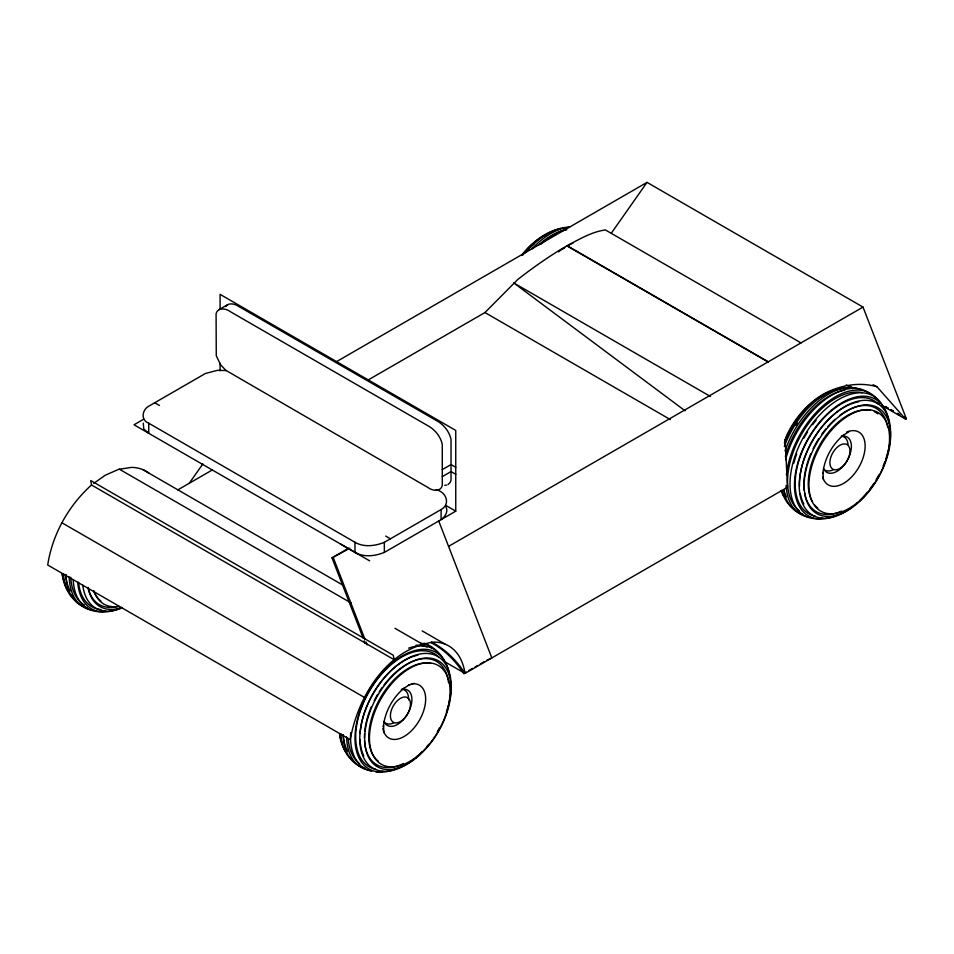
<?xml version="1.0" encoding="UTF-8"?>
<svg xmlns="http://www.w3.org/2000/svg" width="954" height="954" viewBox="0 0 954 954"><rect width="100%" height="100%" fill="white"/><g stroke="black" fill="none" stroke-linecap="round" stroke-linejoin="round"><path stroke-width="1.43" d="M143.291 423.147L143.732 428.906L148.752 433.307L148.752 423.218C140.667 420.464 141.967 409.791 148.669 406.249L205.42 373.491L217.226 370.379L226.146 370.51L428.155 487.601C432.293 490.976 441.082 492.037 442.286 485.252L442.286 444.552C440.688 436.67 435.155 429.753 428.155 425.889L230.224 311.612C226.086 308.237 217.285 307.176 216.081 313.961L216.272 355.723L220.636 364.822L226.122 370.629M189.274 483.249L202.856 463.93M611.371 233.098L647.027 182.381L863.012 307.093L906.3 418.651L905.549 419.08L882.367 405.7M225.681 306.58C228.757 302.048 235.209 304.004 238.953 306.568L436.884 420.845C443.884 424.709 449.417 431.625 451.027 439.52L451.027 480.208L450.157 482.533L447.939 484.584M367.97 380.086L484.954 312.542L517.903 279.379A112.608 23.802 -38.8 0 1 566.879 245.846L567.141 245.703C579.281 239.311 591.587 231.834 605.373 229.938L801.05 342.915M91.524 484.99L394.085 659.679L393.298 655.243L90.737 480.554L91.524 484.99C68.438 505.715 52.446 534.276 47.7 564.995L350.261 739.672C357.822 696.587 387.217 648.1 434.01 642.078A82.163 47.438 -60 0 1 465.015 673.417L787.515 487.232L785.142 439.603L787.014 434.75A112.608 88.805 84.9 0 1 823.54 394.026L823.827 393.895C839.925 385.297 859.256 381.588 877 386.764L905.549 419.08M404.043 688.12C392.631 697.768 384.844 711.767 383.377 726.698L383.532 725.553L383.89 732.66M843.515 435.024C832.115 444.671 824.328 458.671 822.849 473.601L823.016 472.457L823.362 479.564M148.752 423.218L354.96 542.277C363.832 547.513 375.184 546.058 384.343 542.313L441.094 509.555C451.087 504.034 445.959 491.632 436.121 489.748M93.778 483.38L105.071 475.319L118.63 469.344L131.437 467.4A82.163 47.438 -60 0 1 148.872 473.029M403.268 688.74L409.588 684.686L408.395 685.282L414.334 683.291M842.74 435.644L849.072 431.59M219.158 309.573L227.899 304.541M143.792 419.152L134.013 424.792L369.687 560.857M335.534 362.222L647.027 182.381M177.778 489.891L212.42 469.893M442.286 469.606L451.027 464.562L455.75 467.293M442.286 476.618L451.027 471.574L455.75 474.305M363.116 638.059L332.004 557.875L348.544 548.323M332.004 557.875L349.868 548.204M354.96 542.277L354.96 552.354C363.832 557.589 375.184 556.146 384.343 552.402L455.75 511.177L455.75 430.421L220.088 294.357L220.088 309.108M448.559 546.368L863.012 307.093M431.256 642.698A100.313 79.11 84.9 0 1 463.704 673.536L466.256 672.057M468.808 670.59L472.647 668.372M475.199 666.906L477.751 665.427M480.303 663.948L484.143 661.742M486.695 660.263L491.835 657.938L438.601 520.705M566.879 245.846L768.125 361.983M444.791 485.3L446.472 485.121M463.704 673.536L465.015 673.417A100.313 79.11 84.9 0 0 431.363 641.947M873.053 384.712L877 386.764M849.513 386.024L852.089 387.503M885.646 406.786L888.234 408.264L885.706 406.75M893.397 411.234L890.809 409.755L893.421 411.21M897.261 413.452L899.849 414.942L897.285 413.44M846.317 384.891L852.757 388.6M567.141 245.703L768.364 361.876M710.503 396.518L513.634 282.861L685.103 410.804M484.954 312.542L670.352 419.581M445.935 505.501L455.75 511.177M154.751 402.743L159.485 405.474M385.69 536.076L390.424 538.807M340.232 543.852L357.13 553.594M142.79 469.595L342.355 584.814M422.181 630.904L445.363 644.284M119.417 469.225L351.167 603.023M394.944 628.292L421.99 643.902M444.421 661.527L465.015 673.417M62.046 522.852L364.607 697.541M333.316 557.756L364.965 639.323M366.038 642.09L367.111 644.856M364.189 640.826L365.263 643.58M446.043 507.063C448.463 511.773 444.922 516.937 441.094 519.632L441.094 509.555M384.343 542.313L384.343 552.402M220.088 363.307L220.088 370.689M121.945 607.996A64.586 37.289 -60 0 1 82.748 585.1M121.54 607.4A67.257 38.828 -60 0 1 77.751 582.381M93.409 610.298A69.797 40.295 -60 0 1 69.213 576.848M105.775 611.204A69.022 39.853 -60 0 1 73.208 579.925M100.933 609.57A65.254 37.683 -60 0 1 78.562 582.345M121.599 607.591A61.116 35.286 -60 0 1 88.006 587.366M117.891 606.434A59.708 34.475 -60 0 1 88.364 588.642M73.231 596.703A66.112 38.172 -60 0 1 71.061 594.807M68.187 591.373A66.112 38.172 -60 0 1 62.225 573.688M75.127 600.328A68.318 39.436 -60 0 1 63.548 573.736M70.131 590.92A66.22 38.232 -60 0 1 65.671 574.487M87.351 607.662A69.559 40.163 -60 0 1 65.945 574.761M84.632 605.17A67.567 39.007 -60 0 1 70.763 577.253M119 606.339A57.013 32.913 -60 0 1 93.826 590.621M100.933 601.02A55.988 32.317 -60 0 1 94.1 591.85M65.218 583.824A63.059 36.407 -60 0 1 62.189 574.308M383.997 685.02A59.708 34.475 -60 0 1 448.523 682.682M403.447 763.534A59.708 34.475 -60 0 1 364.535 740.781M364.44 737.991A59.708 34.475 -60 0 1 364.559 733.674M364.786 731.026A59.708 34.475 -60 0 1 366.467 721.319M366.825 719.912A59.708 34.475 -60 0 1 371.249 706.962M374.218 700.594A59.708 34.475 -60 0 1 377.665 694.369M379.155 691.96A59.708 34.475 -60 0 1 382.315 687.297M359.598 763.701A67.567 39.007 -60 0 1 348.234 738.801M416.016 645.19A67.567 39.007 -60 0 1 427.058 647.05M421.084 643.33A69.797 40.295 -60 0 1 438.947 654.098M370.796 770.45A69.797 40.295 -60 0 1 346.6 737.001M408.658 648.148A69.022 39.853 -60 0 1 445.005 662.601M383.162 771.357A69.022 39.853 -60 0 1 375.876 771.81M371.798 771.273A69.022 39.853 -60 0 1 350.678 732.672M363.784 755.973A62.845 36.276 -60 0 1 360.052 739.505M360.135 733.483A62.845 36.276 -60 0 1 417.959 655.124M375.793 769.318A65.254 37.683 -60 0 1 368.638 692.449A65.254 37.683 -60 0 1 438.983 657.246M424.101 643.139A69.559 40.163 -60 0 1 431.828 648.088M364.75 767.815A69.559 40.163 -60 0 1 343.333 734.914M398.939 767.541A67.257 38.828 -60 0 1 354.995 737.824A67.257 38.828 -60 0 1 399.511 657.652A67.257 38.828 -60 0 1 449.68 676.171M411.222 683.946A30.528 17.625 -60 0 1 418.138 722.381A30.528 17.625 -60 0 1 382.864 728.439M378.321 761.173A55.988 32.317 -60 0 1 378.869 700.582A55.988 32.317 -60 0 1 430.695 663.424M413.869 759.324A64.586 37.289 -60 0 1 359.789 740.149A64.586 37.289 -60 0 1 411.436 656.638A64.586 37.289 -60 0 1 449.191 702.216M448.523 704.97A64.586 37.289 -60 0 1 446.424 711.958M439.448 727.914A64.586 37.289 -60 0 1 437.373 731.623M428.704 744.311A64.586 37.289 -60 0 1 426.963 746.445M422.228 751.716A64.586 37.289 -60 0 1 415.98 757.583M408.085 697.982A14.453 8.348 -60 0 1 409.099 700.248M401.801 689.217A19.116 11.031 -60 0 1 408.503 697.505M393.871 722.858A19.116 11.031 -60 0 1 385.476 723.18M401.252 689.599A20.344 11.746 -60 0 1 408.133 712.9A20.344 11.746 -60 0 1 383.997 721.284M345.575 751.525A66.112 38.172 -60 0 1 339.612 733.829M352.515 760.481A68.318 39.436 -60 0 1 340.936 733.888M347.518 751.072A66.22 38.232 -60 0 1 343.058 734.628M342.605 743.977A63.059 36.407 -60 0 1 339.588 734.461M540.787 244.296A69.559 40.163 -60 0 1 566.247 229.27M538.294 245.285A66.22 38.232 -60 0 1 566.783 229.771M521.981 254.79A59.267 34.213 -60 0 1 545.938 234.732M531.712 249.101A68.318 39.436 -60 0 1 569.657 227.171M525.594 252.762A66.112 38.172 -60 0 1 568.751 227.29M562.383 249.173A62.845 36.276 -60 0 1 564.72 247.682M567.046 246.323A62.845 36.276 -60 0 1 569.359 245.13M522.553 255.29A54.915 31.709 -60 0 1 524.354 253.18M530.698 246.764A54.915 31.709 -60 0 1 533.99 243.974M521.921 255.29A63.059 36.407 -60 0 1 559.724 228.984M558.531 251.856A64.586 37.289 -60 0 1 564.47 247.599M566.867 246.132A64.586 37.289 -60 0 1 573.068 243.031M839.532 415.634A59.708 34.475 -60 0 1 887.625 427.022M841.559 511.082A59.708 34.475 -60 0 1 804.639 492.932M804.258 490.368A59.708 34.475 -60 0 1 806.297 466.816M806.643 465.54A59.708 34.475 -60 0 1 810.733 453.865M813.058 448.774A59.708 34.475 -60 0 1 818.639 438.864M821.799 434.189A59.708 34.475 -60 0 1 826.081 428.656M827.857 426.581A59.708 34.475 -60 0 1 835.108 419.283M799.082 510.605A67.567 39.007 -60 0 1 799.75 437.481A67.567 39.007 -60 0 1 862.285 392.631M786.442 475.056A69.797 40.295 -60 0 1 827.452 402.147A69.797 40.295 -60 0 1 879.91 403.435M810.28 517.354A69.797 40.295 -60 0 1 786.132 485.371M802.922 514.409A69.559 40.163 -60 0 1 783.639 490.213M785.571 459.78A69.559 40.163 -60 0 1 869.297 393.263M822.646 518.26A69.022 39.853 -60 0 1 803.912 436.515A69.022 39.853 -60 0 1 884.477 409.504M803.864 504.034A62.845 36.276 -60 0 1 800.251 493.397M799.524 486.397A62.845 36.276 -60 0 1 835.716 413.022M836.849 412.128A62.845 36.276 -60 0 1 846.15 406.177M847.295 405.593A62.845 36.276 -60 0 1 858.648 401.789M815.276 516.221A65.254 37.683 -60 0 1 808.11 439.353A65.254 37.683 -60 0 1 878.467 404.138M837.052 515.1A67.257 38.828 -60 0 1 794.491 483.666A67.257 38.828 -60 0 1 839.448 404.257A67.257 38.828 -60 0 1 889.164 423.075M786.358 496.748A66.22 38.232 -60 0 1 783.854 489.819M785.38 456.489A66.22 38.232 -60 0 1 844.719 390.234M846.592 432.067A30.528 17.625 -60 0 1 865.135 446.293A30.528 17.625 -60 0 1 846.138 481.734A30.528 17.625 -60 0 1 822.646 476.75M817.805 508.077A55.988 32.317 -60 0 1 814.692 505.095M812.152 501.351A55.988 32.317 -60 0 1 822.05 441.165A55.988 32.317 -60 0 1 870.179 410.327M874.246 411.663A55.988 32.317 -60 0 1 877.871 413.845M785.023 440.498A59.267 34.213 -60 0 1 811.89 403.065M814.144 401.276A59.267 34.213 -60 0 1 823.874 395.206M794.443 509.019A68.318 39.436 -60 0 1 781.779 490.404M785.082 450.944A68.318 39.436 -60 0 1 860.198 389.435M783.437 495.806A66.112 38.172 -60 0 1 781.147 490.571M784.343 446.484A66.112 38.172 -60 0 1 851.958 388.314M784.379 442.823A63.059 36.407 -60 0 1 840.748 389.065M853.353 506.228A64.586 37.289 -60 0 1 799.261 484.131A64.586 37.289 -60 0 1 855.881 401.753A64.586 37.289 -60 0 1 885.896 458.862M884.895 461.688A64.586 37.289 -60 0 1 883.213 465.886M878.932 474.818A64.586 37.289 -60 0 1 876.13 479.731M873.9 483.284A64.586 37.289 -60 0 1 869.881 489.008M867.317 492.288A64.586 37.289 -60 0 1 859.649 500.671M841.285 436.121A19.116 11.031 -60 0 1 847.987 444.409M833.343 469.762A19.116 11.031 -60 0 1 824.948 470.083M841.917 436.252A20.344 11.746 -60 0 1 847.176 460.579A20.344 11.746 -60 0 1 823.481 468.187M788.851 433.712A54.915 31.709 -60 0 1 792.309 427.38M794.575 423.755A54.915 31.709 -60 0 1 797.866 419.08M795.684 425.46A61.461 35.477 -60 0 1 797.27 423.039M793.8 463.179A66.852 38.601 -60 0 1 796.709 453.865M803.9 438.136A66.852 38.601 -60 0 1 807.609 431.876M812.558 424.733A66.852 38.601 -60 0 1 816.123 420.249M906.3 418.651L903.724 417.16L906.3 418.651M415.861 758.215A61.116 35.286 -60 0 0 440.665 662.338A61.116 35.286 -60 0 0 367.099 720.783A61.116 35.286 -60 0 0 415.861 758.215M417.196 756.307A57.013 32.913 -60 0 0 440.343 666.882A57.013 32.913 -60 0 0 371.726 721.403A57.013 32.913 -60 0 0 417.196 756.307M403.053 719.65A14.203 8.204 -60 0 0 407.549 697.648A14.203 8.204 -60 0 0 390.746 712.543A14.203 8.204 -60 0 0 403.053 719.65M855.333 505.119A61.116 35.286 -60 0 0 880.148 409.242A61.116 35.286 -60 0 0 806.583 467.687A61.116 35.286 -60 0 0 855.333 505.119M856.68 503.211A57.013 32.913 -60 0 0 879.815 413.786A57.013 32.913 -60 0 0 811.198 468.295A57.013 32.913 -60 0 0 856.68 503.211M842.525 466.554A14.203 8.204 -60 0 0 847.033 444.552A14.203 8.204 -60 0 0 830.23 459.446A14.203 8.204 -60 0 0 842.525 466.554"/></g></svg>
